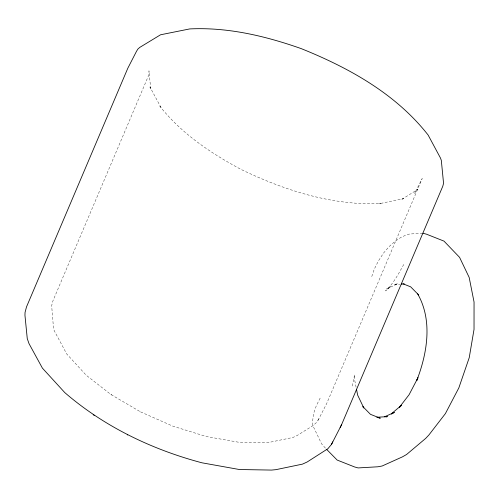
<?xml version="1.0" encoding="UTF-8"?>
<svg xmlns="http://www.w3.org/2000/svg" width="499" height="499" viewBox="0 0 499 499"><rect width="100%" height="100%" fill="white"/><g stroke="black" fill="none" stroke-linecap="round" stroke-linejoin="round"><path stroke-width="0.37" stroke-dasharray="2.5 1.87" d="M352.157 386.033L353.679 380.138L354.433 374.662L354.433 378.847L356.192 387.735M371.761 276.54L374.294 269.129L378.298 261.145L383.494 253.124L389.126 246.581L395.096 241.285L401.146 237.243L406.866 234.717L409.716 234.012L423.04 233.245M320.171 398.083L316.291 405.768L313.634 413.478L312.436 422.372L313.004 425.909L321.568 443.811L325.523 448.239M140.531 411.868L172.879 426.165L206.405 436.55L238.135 442.145L268.032 442.625L292.963 437.461L297.005 435.608L313.06 425.591L316.634 422.379L319.142 418.256M318.038 420.414L326.689 403.548L422.198 178.548L414.65 193.256L415.985 191.048L417.9 189.333L401.364 199.65L403.523 198.658L378.928 203.785L380.93 203.592C332.01 205.738 284.311 190.319 240.73 169.261C210.459 152.968 181.374 133.439 159.867 106.206L161.177 107.859L149.95 86.951L150.76 89.246L148.958 70.858L149.051 73.453L148.396 75.96L52.888 300.959L51.659 305.65L53.324 326.084L54.16 330.575L66.71 353.934L86.159 375.198L110.872 394.466L140.868 412.068M403.753 264.489C398.495 273.789 393.48 283.569 385.559 290.929L390.917 286.42L386.769 288.79L397.984 283.738L393.711 284.524L399.793 284.174M110.872 394.466L111.739 394.971"/><path stroke-width="0.75" d="M341.472 424.936L442.781 186.258L443.443 183.757L443.349 181.156L441.322 160.404L440.511 158.108L428.117 135.023L426.801 133.37C394.572 93.101 348.24 67.496 301.072 48.565C265.318 35.99 227.862 27.071 189.72 28.923L160.559 34.78L139.745 47.411L137.836 49.127L136.495 51.328L127.806 68.244L26.497 306.929L25.056 312.411L24.95 315.249L27.264 338.634L29.029 343.661L42.415 368.143L64.789 392.601C104.11 426.601 151.914 449.537 201.976 462.81L239.401 469.522L271.575 470.077L275.959 469.653L302.481 464.126L307.203 461.962L327.899 448.713L331.492 444.384L341.472 424.936L340.162 427.487M331.492 444.384L332.783 441.858M399.3 407.39L409.099 394.697L417.956 377.755L416.752 380.556C427.269 353.342 432.833 320.452 417.669 293.886M399.431 407.465L401.558 405.207L391.422 413.746M391.409 414.076L394.372 412.38L384.561 416.796M386.008 416.902L387.43 416.64L376.789 417.258L380.257 418.206L370.47 414.332L363.01 406.754M401.315 284.087L404.358 283.912M423.04 233.245L426.514 234.193L443.991 241.117L459.579 257.359L469.166 277.413L474.05 302.02L474.031 329.39L469.228 357.683L458.824 387.923L445.401 413.596L428.859 435.028L425.666 438.415L406.579 454.495L402.425 456.866L382.147 465.997L377.88 466.783L358.101 467.925L354.633 466.97L337.149 460.053L326.583 449.318M402.98 283.794L410.671 286.838L418.661 294.953M127.257 434.729L127.657 434.966M93.182 414.738L94.199 415.33M362.916 406.797L363.796 407.957L357.664 395.139L356.486 389.214"/></g></svg>
